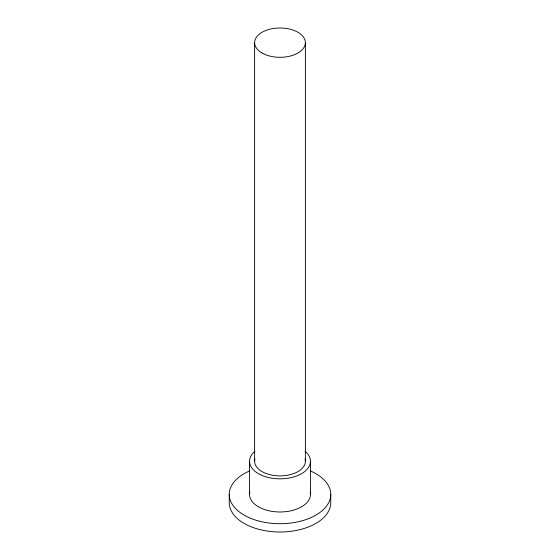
<?xml version="1.0" encoding="UTF-8"?>
<svg xmlns="http://www.w3.org/2000/svg" width="560" height="560" viewBox="0 0 560 560"><rect width="100%" height="100%" fill="white"/><g stroke="black" fill="none" stroke-linecap="round" stroke-linejoin="round"><path stroke-width="0.84" d="M330.757 494.403L330.757 502.691A50.757 29.309 0 0 1 280 532A50.757 29.309 0 0 1 229.243 502.691L229.243 494.403M310.457 461.251L310.457 494.403M305.382 42.651L305.382 461.251M254.618 42.651L254.618 461.251M249.543 461.251L249.543 494.403M310.135 470.827A50.757 29.309 0 0 1 317.639 514.066A50.757 29.309 0 0 1 242.361 514.066A50.757 29.309 0 0 1 249.865 470.827M305.165 451.346A30.457 17.584 0 0 1 300.153 474.432A30.457 17.584 0 0 1 259.847 474.432A30.457 17.584 0 0 1 254.835 451.346M310.198 492.107A30.457 17.584 0 0 1 280 511.987A30.457 17.584 0 0 1 249.802 492.107M305.067 458.955A25.382 14.651 0 0 1 280 475.902A25.382 14.651 0 0 1 254.933 458.955M262.052 53.011A25.382 14.651 0 0 0 304.514 46.445A25.382 14.651 0 0 0 273.434 28.497A25.382 14.651 0 0 0 262.052 53.011"/></g></svg>
